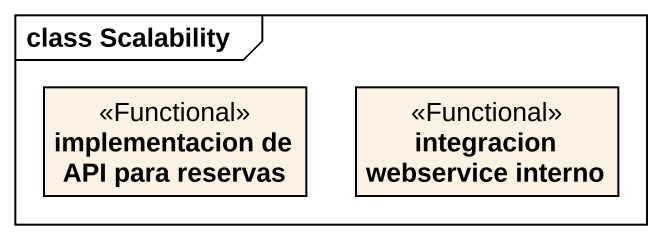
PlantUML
@startuml
mainframe class Scalability
hide circle
hide empty members
class "implementacion de API para reservas" as implementacion_de_API_para <<Functional>>
class "integracion webservice interno" as integracion_webservice <<Functional>>
@enduml
